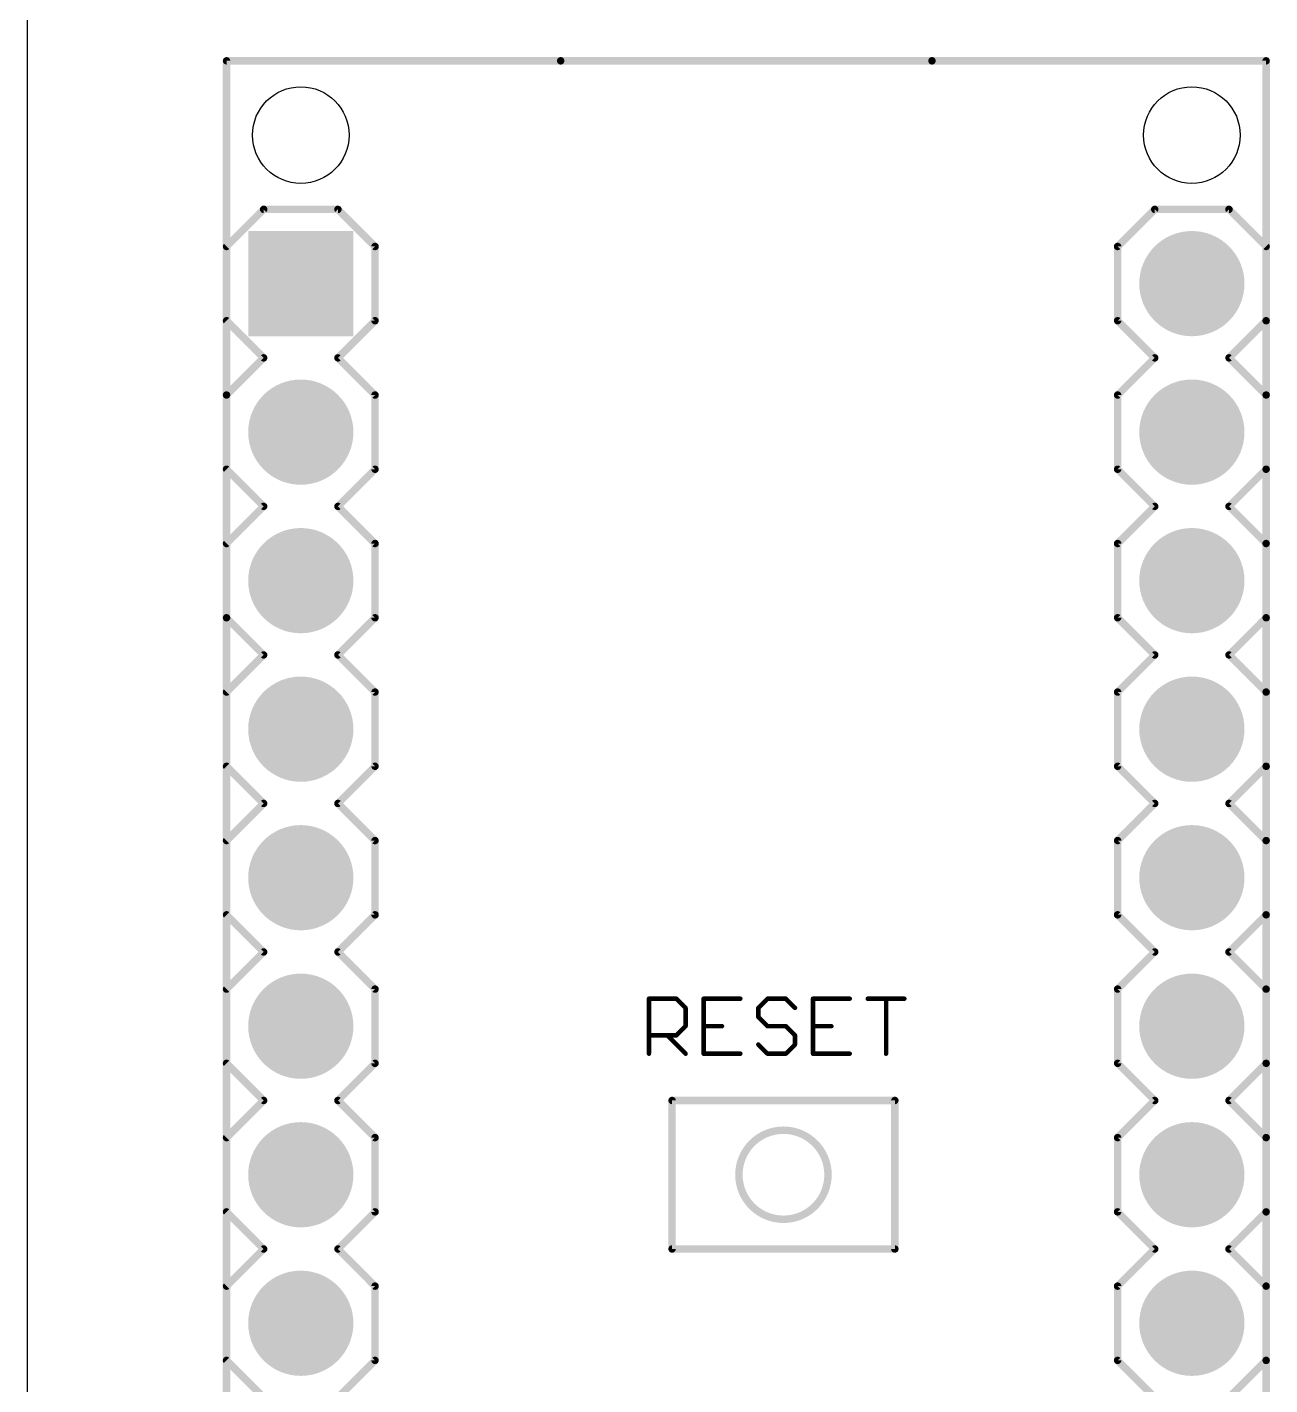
# Model space of a CAD drawing. Extents: x 0 to 61.3, y -0.5 to 69.
# Drawn here: x 0 to 21.25, y 21.39 to 44.61 of the extents above; entities that cross this region are included whole.
import ezdxf

# ---------------------------------------------------------------- set-up
doc = ezdxf.new("R2010")
doc.units = 0
for name, color, linetype in [('17', 82, 'CONTINUOUS'), ('20', 7, 'CONTINUOUS'), ('21', 253, 'CONTINUOUS')]:
    doc.layers.add(name, color=color, linetype=linetype)

# ---------------------------------------------------------------- blocks, each defined once
blk = doc.blocks.new('SQUAREP')
blk.add_solid([(-0.5, -0.5), (0.5, -0.5), (-0.5, 0.5), (0.5, 0.5)])
blk = doc.blocks.new('ROUNDP')
at = {"const_width": 0.5}
blk.add_lwpolyline([(0, -0.25, 1), (0, 0.25, 1), (0, -0.25)], format="xyb", dxfattribs=at)

msp = doc.modelspace()

# ---------------------------------------------------------------- linework, layer by layer
at = {"layer": '20'}
msp.add_line((0, 69), (0, 0), dxfattribs=at)
for centre in [(4.68, 42.76), (19.92, 42.76)]:
    msp.add_circle(centre, 0.8255, dxfattribs=at)
at = {"layer": '21'}
for points, const_width in [([(3.4418, 44.03, 1), (3.3782, 44.03)], 0.0635), ([(3.41, 44.0618, 1), (3.41, 43.9982)], 0.0635), ([(9.125, 44.0618, 1), (9.125, 43.9982)], 0.0635), ([(9.125, 43.9982, 1), (9.125, 44.0618)], 0.0635), ([(15.475, 44.0618, 1), (15.475, 43.9982)], 0.0635), ([(15.475, 43.9982, 1), (15.475, 44.0618)], 0.0635), ([(21.2218, 44.03, 1), (21.1583, 44.03)], 0.0635), ([(21.19, 43.9982, 1), (21.19, 44.0618)], 0.0635), ([(4.045, 41.5218, 1), (4.045, 41.4582)], 0.0635), ([(4.0675, 41.4675, 1), (4.0225, 41.5125)], 0.0635), ([(5.3375, 41.5125, 1), (5.2925, 41.4675)], 0.0635), ([(5.315, 41.4582, 1), (5.315, 41.5218)], 0.0635), ([(19.285, 41.5218, 1), (19.285, 41.4582)], 0.0635), ([(19.3075, 41.4675, 1), (19.2625, 41.5125)], 0.0635), ([(20.5775, 41.5125, 1), (20.5325, 41.4675)], 0.0635), ([(20.555, 41.4582, 1), (20.555, 41.5218)], 0.0635), ([(3.3875, 40.8775, 1), (3.4325, 40.8325)], 0.0635), ([(5.9817, 40.855, 1), (5.9183, 40.855)], 0.0635), ([(5.9275, 40.8325, 1), (5.9725, 40.8775)], 0.0635), ([(18.6275, 40.8775, 1), (18.6725, 40.8325)], 0.0635), ([(18.6818, 40.855, 1), (18.6183, 40.855)], 0.0635), ([(21.1675, 40.8325, 1), (21.2125, 40.8775)], 0.0635), ([(3.4325, 39.6075, 1), (3.3875, 39.5625)], 0.0635), ([(5.9183, 39.585, 1), (5.9817, 39.585)], 0.0635), ([(5.9725, 39.5625, 1), (5.9275, 39.6075)], 0.0635), ([(18.6725, 39.6075, 1), (18.6275, 39.5625)], 0.0635), ([(18.6183, 39.585, 1), (18.6818, 39.585)], 0.0635), ([(21.2218, 39.585, 1), (21.1583, 39.585)], 0.0635), ([(21.1583, 39.585, 1), (21.2218, 39.585)], 0.0635), ([(21.2125, 39.5625, 1), (21.1675, 39.6075)], 0.0635), ([(4.0675, 38.9275, 1), (4.0225, 38.9725)], 0.0635), ([(5.3375, 38.9725, 1), (5.2925, 38.9275)], 0.0635), ([(19.3075, 38.9275, 1), (19.2625, 38.9725)], 0.0635), ([(20.5775, 38.9725, 1), (20.5325, 38.9275)], 0.0635), ([(4.0225, 38.9275, 1), (4.0675, 38.9725)], 0.0635), ([(5.2925, 38.9725, 1), (5.3375, 38.9275)], 0.0635), ([(19.2625, 38.9275, 1), (19.3075, 38.9725)], 0.0635), ([(20.5325, 38.9725, 1), (20.5775, 38.9275)], 0.0635), ([(3.4418, 38.315, 1), (3.3782, 38.315)], 0.0635), ([(3.3875, 38.3375, 1), (3.4325, 38.2925)], 0.0635), ([(3.3782, 38.315, 1), (3.4418, 38.315)], 0.0635), ([(5.9817, 38.315, 1), (5.9183, 38.315)], 0.0635), ([(5.9275, 38.2925, 1), (5.9725, 38.3375)], 0.0635), ([(18.6275, 38.3375, 1), (18.6725, 38.2925)], 0.0635), ([(18.6818, 38.315, 1), (18.6183, 38.315)], 0.0635), ([(21.2218, 38.315, 1), (21.1583, 38.315)], 0.0635), ([(21.1583, 38.315, 1), (21.2218, 38.315)], 0.0635), ([(21.1675, 38.2925, 1), (21.2125, 38.3375)], 0.0635), ([(3.4325, 37.0675, 1), (3.3875, 37.0225)], 0.0635), ([(5.9183, 37.045, 1), (5.9817, 37.045)], 0.0635), ([(5.9725, 37.0225, 1), (5.9275, 37.0675)], 0.0635), ([(18.6725, 37.0675, 1), (18.6275, 37.0225)], 0.0635), ([(18.6183, 37.045, 1), (18.6818, 37.045)], 0.0635), ([(21.2218, 37.045, 1), (21.1583, 37.045)], 0.0635), ([(21.1583, 37.045, 1), (21.2218, 37.045)], 0.0635), ([(21.2125, 37.0225, 1), (21.1675, 37.0675)], 0.0635), ([(4.0225, 36.3875, 1), (4.0675, 36.4325)], 0.0635), ([(4.0675, 36.3875, 1), (4.0225, 36.4325)], 0.0635), ([(5.3375, 36.4325, 1), (5.2925, 36.3875)], 0.0635), ([(5.2925, 36.4325, 1), (5.3375, 36.3875)], 0.0635), ([(19.2625, 36.3875, 1), (19.3075, 36.4325)], 0.0635), ([(19.3075, 36.3875, 1), (19.2625, 36.4325)], 0.0635), ([(20.5775, 36.4325, 1), (20.5325, 36.3875)], 0.0635), ([(20.5325, 36.4325, 1), (20.5775, 36.3875)], 0.0635), ([(3.3875, 35.7975, 1), (3.4325, 35.7525)], 0.0635), ([(5.9817, 35.775, 1), (5.9183, 35.775)], 0.0635), ([(5.9275, 35.7525, 1), (5.9725, 35.7975)], 0.0635), ([(18.6275, 35.7975, 1), (18.6725, 35.7525)], 0.0635), ([(18.6818, 35.775, 1), (18.6183, 35.775)], 0.0635), ([(21.2218, 35.775, 1), (21.1583, 35.775)], 0.0635), ([(21.1583, 35.775, 1), (21.2218, 35.775)], 0.0635), ([(21.1675, 35.7525, 1), (21.2125, 35.7975)], 0.0635), ([(3.4418, 34.505, 1), (3.3782, 34.505)], 0.0635), ([(3.4325, 34.5275, 1), (3.3875, 34.4825)], 0.0635), ([(3.3782, 34.505, 1), (3.4418, 34.505)], 0.0635), ([(5.9183, 34.505, 1), (5.9817, 34.505)], 0.0635), ([(5.9725, 34.4825, 1), (5.9275, 34.5275)], 0.0635), ([(18.6725, 34.5275, 1), (18.6275, 34.4825)], 0.0635), ([(18.6183, 34.505, 1), (18.6818, 34.505)], 0.0635), ([(21.2218, 34.505, 1), (21.1583, 34.505)], 0.0635), ([(21.1583, 34.505, 1), (21.2218, 34.505)], 0.0635), ([(21.2125, 34.4825, 1), (21.1675, 34.5275)], 0.0635), ([(4.0675, 33.8475, 1), (4.0225, 33.8925)], 0.0635), ([(4.0225, 33.8475, 1), (4.0675, 33.8925)], 0.0635), ([(5.3375, 33.8925, 1), (5.2925, 33.8475)], 0.0635), ([(5.2925, 33.8925, 1), (5.3375, 33.8475)], 0.0635), ([(19.3075, 33.8475, 1), (19.2625, 33.8925)], 0.0635), ([(19.2625, 33.8475, 1), (19.3075, 33.8925)], 0.0635), ([(20.5775, 33.8925, 1), (20.5325, 33.8475)], 0.0635), ([(20.5325, 33.8925, 1), (20.5775, 33.8475)], 0.0635), ([(3.3875, 33.2575, 1), (3.4325, 33.2125)], 0.0635), ([(5.9817, 33.235, 1), (5.9183, 33.235)], 0.0635), ([(5.9275, 33.2125, 1), (5.9725, 33.2575)], 0.0635), ([(18.6275, 33.2575, 1), (18.6725, 33.2125)], 0.0635), ([(18.6818, 33.235, 1), (18.6183, 33.235)], 0.0635), ([(21.2218, 33.235, 1), (21.1583, 33.235)], 0.0635), ([(21.1583, 33.235, 1), (21.2218, 33.235)], 0.0635), ([(21.1675, 33.2125, 1), (21.2125, 33.2575)], 0.0635), ([(3.4325, 31.9875, 1), (3.3875, 31.9425)], 0.0635), ([(5.9183, 31.965, 1), (5.9817, 31.965)], 0.0635), ([(5.9725, 31.9425, 1), (5.9275, 31.9875)], 0.0635), ([(18.6725, 31.9875, 1), (18.6275, 31.9425)], 0.0635), ([(18.6183, 31.965, 1), (18.6818, 31.965)], 0.0635), ([(21.2218, 31.965, 1), (21.1583, 31.965)], 0.0635), ([(21.1583, 31.965, 1), (21.2218, 31.965)], 0.0635), ([(21.2125, 31.9425, 1), (21.1675, 31.9875)], 0.0635), ([(4.0225, 31.3075, 1), (4.0675, 31.3525)], 0.0635), ([(4.0675, 31.3075, 1), (4.0225, 31.3525)], 0.0635), ([(5.3375, 31.3525, 1), (5.2925, 31.3075)], 0.0635), ([(5.2925, 31.3525, 1), (5.3375, 31.3075)], 0.0635), ([(19.3075, 31.3075, 1), (19.2625, 31.3525)], 0.0635), ([(19.2625, 31.3075, 1), (19.3075, 31.3525)], 0.0635), ([(20.5775, 31.3525, 1), (20.5325, 31.3075)], 0.0635), ([(20.5325, 31.3525, 1), (20.5775, 31.3075)], 0.0635), ([(3.3875, 30.7175, 1), (3.4325, 30.6725)], 0.0635), ([(5.9817, 30.695, 1), (5.9183, 30.695)], 0.0635), ([(5.9275, 30.6725, 1), (5.9725, 30.7175)], 0.0635), ([(18.6275, 30.7175, 1), (18.6725, 30.6725)], 0.0635), ([(18.6818, 30.695, 1), (18.6183, 30.695)], 0.0635), ([(21.2218, 30.695, 1), (21.1583, 30.695)], 0.0635), ([(21.1583, 30.695, 1), (21.2218, 30.695)], 0.0635), ([(21.1675, 30.6725, 1), (21.2125, 30.7175)], 0.0635), ([(3.4325, 29.4475, 1), (3.3875, 29.4025)], 0.0635), ([(5.9725, 29.4025, 1), (5.9275, 29.4475)], 0.0635), ([(18.6725, 29.4475, 1), (18.6275, 29.4025)], 0.0635), ([(21.2218, 29.425, 1), (21.1583, 29.425)], 0.0635), ([(21.2125, 29.4025, 1), (21.1675, 29.4475)], 0.0635), ([(5.9183, 29.425, 1), (5.9817, 29.425)], 0.0635), ([(18.6183, 29.425, 1), (18.6818, 29.425)], 0.0635), ([(21.1583, 29.425, 1), (21.2218, 29.425)], 0.0635), ([(4.0675, 28.7675, 1), (4.0225, 28.8125)], 0.0635), ([(4.0225, 28.7675, 1), (4.0675, 28.8125)], 0.0635), ([(5.3375, 28.8125, 1), (5.2925, 28.7675)], 0.0635), ([(5.2925, 28.8125, 1), (5.3375, 28.7675)], 0.0635), ([(19.3075, 28.7675, 1), (19.2625, 28.8125)], 0.0635), ([(19.2625, 28.7675, 1), (19.3075, 28.8125)], 0.0635), ([(20.5775, 28.8125, 1), (20.5325, 28.7675)], 0.0635), ([(20.5325, 28.8125, 1), (20.5775, 28.7675)], 0.0635), ([(3.3875, 28.1775, 1), (3.4325, 28.1325)], 0.0635), ([(5.9817, 28.155, 1), (5.9183, 28.155)], 0.0635), ([(5.9275, 28.1325, 1), (5.9725, 28.1775)], 0.0635), ([(18.6275, 28.1775, 1), (18.6725, 28.1325)], 0.0635), ([(18.6818, 28.155, 1), (18.6183, 28.155)], 0.0635), ([(21.2218, 28.155, 1), (21.1583, 28.155)], 0.0635), ([(21.1583, 28.155, 1), (21.2218, 28.155)], 0.0635), ([(21.1675, 28.1325, 1), (21.2125, 28.1775)], 0.0635), ([(10.6533, 27.9907, 1), (10.6152, 27.9907)], 0.0381), ([(10.6343, 28.0098, 1), (10.6343, 27.9717)], 0.0381), ([(11.1181, 28.0042, 1), (11.0911, 27.9772)], 0.0381), ([(11.1046, 27.9717, 1), (11.1046, 28.0098)], 0.0381), ([(11.2804, 27.8339, 1), (11.2423, 27.8339)], 0.0381), ([(11.2479, 27.8205, 1), (11.2748, 27.8474)], 0.0381), ([(11.5698, 28.0098, 1), (11.5698, 27.9717)], 0.0381), ([(11.5889, 27.9907, 1), (11.5508, 27.9907)], 0.0381), ([(12.1969, 27.9717, 1), (12.1969, 28.0098)], 0.0381), ([(12.5244, 27.8339, 1), (12.4863, 27.8339)], 0.0381), ([(12.4919, 27.8474, 1), (12.5188, 27.8205)], 0.0381), ([(12.6621, 28.0098, 1), (12.6621, 27.9717)], 0.0381), ([(12.6756, 27.9772, 1), (12.6486, 28.0042)], 0.0381), ([(12.9891, 28.0042, 1), (12.9622, 27.9772)], 0.0381), ([(12.9756, 27.9717, 1), (12.9756, 28.0098)], 0.0381), ([(13.1189, 27.8205, 1), (13.1459, 27.8474)], 0.0381), ([(13.4599, 27.9907, 1), (13.4218, 27.9907)], 0.0381), ([(13.4409, 28.0098, 1), (13.4409, 27.9717)], 0.0381), ([(14.0679, 27.9717, 1), (14.0679, 28.0098)], 0.0381), ([(14.3764, 28.0098, 1), (14.3764, 27.9717)], 0.0381), ([(14.709, 27.9907, 1), (14.6709, 27.9907)], 0.0381), ([(15.0034, 27.9717, 1), (15.0034, 28.0098)], 0.0381), ([(12.4863, 27.6772, 1), (12.5244, 27.6772)], 0.0381), ([(12.5188, 27.6906, 1), (12.4919, 27.6637)], 0.0381), ([(10.6343, 27.3827, 1), (10.6343, 27.3446)], 0.0381), ([(10.9613, 27.3771, 1), (10.9344, 27.3502)], 0.0381), ([(11.1046, 27.3446, 1), (11.1046, 27.3827)], 0.0381), ([(11.2423, 27.5204, 1), (11.2804, 27.5204)], 0.0381), ([(11.2748, 27.5069, 1), (11.2479, 27.5339)], 0.0381), ([(11.5698, 27.5395, 1), (11.5698, 27.5014)], 0.0381), ([(11.8834, 27.5014, 1), (11.8834, 27.5395)], 0.0381), ([(12.6621, 27.5395, 1), (12.6621, 27.5014)], 0.0381), ([(12.6486, 27.5069, 1), (12.6756, 27.5339)], 0.0381), ([(12.9891, 27.5339, 1), (12.9622, 27.5069)], 0.0381), ([(12.9756, 27.5014, 1), (12.9756, 27.5395)], 0.0381), ([(13.1515, 27.3636, 1), (13.1134, 27.3636)], 0.0381), ([(13.4409, 27.5395, 1), (13.4409, 27.5014)], 0.0381), ([(13.7544, 27.5014, 1), (13.7544, 27.5395)], 0.0381), ([(11.0911, 27.3771, 1), (11.1181, 27.3502)], 0.0381), ([(12.5188, 27.2203, 1), (12.4919, 27.1934)], 0.0381), ([(13.1134, 27.2069, 1), (13.1515, 27.2069)], 0.0381), ([(13.1189, 27.3502, 1), (13.1459, 27.3771)], 0.0381), ([(13.1459, 27.1934, 1), (13.1189, 27.2203)], 0.0381), ([(3.4325, 26.9075, 1), (3.3875, 26.8625)], 0.0635), ([(5.9725, 26.8625, 1), (5.9275, 26.9075)], 0.0635), ([(10.6152, 27.0501, 1), (10.6533, 27.0501)], 0.0381), ([(11.2479, 27.0366, 1), (11.2748, 27.0636)], 0.0381), ([(11.5698, 27.0692, 1), (11.5698, 27.0311)], 0.0381), ([(11.5508, 27.0501, 1), (11.5889, 27.0501)], 0.0381), ([(12.1969, 27.0311, 1), (12.1969, 27.0692)], 0.0381), ([(12.6621, 27.0692, 1), (12.6621, 27.0311)], 0.0381), ([(12.6486, 27.0366, 1), (12.6756, 27.0636)], 0.0381), ([(12.9622, 27.0636, 1), (12.9891, 27.0366)], 0.0381), ([(12.9756, 27.0311, 1), (12.9756, 27.0692)], 0.0381), ([(13.4218, 27.0501, 1), (13.4599, 27.0501)], 0.0381), ([(13.4409, 27.0692, 1), (13.4409, 27.0311)], 0.0381), ([(14.0679, 27.0311, 1), (14.0679, 27.0692)], 0.0381), ([(14.6709, 27.0501, 1), (14.709, 27.0501)], 0.0381), ([(18.6725, 26.9075, 1), (18.6275, 26.8625)], 0.0635), ([(21.2218, 26.885, 1), (21.1583, 26.885)], 0.0635), ([(21.2125, 26.8625, 1), (21.1675, 26.9075)], 0.0635), ([(5.9183, 26.885, 1), (5.9817, 26.885)], 0.0635), ([(18.6183, 26.885, 1), (18.6818, 26.885)], 0.0635), ([(21.1583, 26.885, 1), (21.2218, 26.885)], 0.0635), ([(4.0675, 26.2275, 1), (4.0225, 26.2725)], 0.0635), ([(4.0225, 26.2275, 1), (4.0675, 26.2725)], 0.0635), ([(5.3375, 26.2725, 1), (5.2925, 26.2275)], 0.0635), ([(5.2925, 26.2725, 1), (5.3375, 26.2275)], 0.0635), ([(11.0618, 26.25, 1), (10.9983, 26.25)], 0.0635), ([(11.03, 26.2817, 1), (11.03, 26.2183)], 0.0635), ([(14.8718, 26.25, 1), (14.8082, 26.25)], 0.0635), ([(14.84, 26.2183, 1), (14.84, 26.2817)], 0.0635), ([(19.3075, 26.2275, 1), (19.2625, 26.2725)], 0.0635), ([(19.2625, 26.2275, 1), (19.3075, 26.2725)], 0.0635), ([(20.5775, 26.2725, 1), (20.5325, 26.2275)], 0.0635), ([(20.5325, 26.2725, 1), (20.5775, 26.2275)], 0.0635), ([(12.935, 24.218, 1), (12.935, 25.742, 1), (12.935, 24.218)], 0.127), ([(3.3875, 25.6375, 1), (3.4325, 25.5925)], 0.0635), ([(5.9817, 25.615, 1), (5.9183, 25.615)], 0.0635), ([(5.9275, 25.5925, 1), (5.9725, 25.6375)], 0.0635), ([(18.6275, 25.6375, 1), (18.6725, 25.5925)], 0.0635), ([(18.6818, 25.615, 1), (18.6183, 25.615)], 0.0635), ([(21.2218, 25.615, 1), (21.1583, 25.615)], 0.0635), ([(21.1583, 25.615, 1), (21.2218, 25.615)], 0.0635), ([(21.1675, 25.5925, 1), (21.2125, 25.6375)], 0.0635), ([(3.4325, 24.3675, 1), (3.3875, 24.3225)], 0.0635), ([(5.9725, 24.3225, 1), (5.9275, 24.3675)], 0.0635), ([(18.6725, 24.3675, 1), (18.6275, 24.3225)], 0.0635), ([(21.2218, 24.345, 1), (21.1583, 24.345)], 0.0635), ([(21.2125, 24.3225, 1), (21.1675, 24.3675)], 0.0635), ([(5.9183, 24.345, 1), (5.9817, 24.345)], 0.0635), ([(18.6183, 24.345, 1), (18.6818, 24.345)], 0.0635), ([(21.1583, 24.345, 1), (21.2218, 24.345)], 0.0635), ([(4.0675, 23.6875, 1), (4.0225, 23.7325)], 0.0635), ([(4.0225, 23.6875, 1), (4.0675, 23.7325)], 0.0635), ([(5.3375, 23.7325, 1), (5.2925, 23.6875)], 0.0635), ([(5.2925, 23.7325, 1), (5.3375, 23.6875)], 0.0635), ([(11.03, 23.7417, 1), (11.03, 23.6783)], 0.0635), ([(10.9983, 23.71, 1), (11.0618, 23.71)], 0.0635), ([(14.8082, 23.71, 1), (14.8718, 23.71)], 0.0635), ([(14.84, 23.6783, 1), (14.84, 23.7417)], 0.0635), ([(19.3075, 23.6875, 1), (19.2625, 23.7325)], 0.0635), ([(19.2625, 23.6875, 1), (19.3075, 23.7325)], 0.0635), ([(20.5775, 23.7325, 1), (20.5325, 23.6875)], 0.0635), ([(20.5325, 23.7325, 1), (20.5775, 23.6875)], 0.0635), ([(3.3875, 23.0975, 1), (3.4325, 23.0525)], 0.0635), ([(5.9817, 23.075, 1), (5.9183, 23.075)], 0.0635), ([(5.9275, 23.0525, 1), (5.9725, 23.0975)], 0.0635), ([(18.6275, 23.0975, 1), (18.6725, 23.0525)], 0.0635), ([(18.6818, 23.075, 1), (18.6183, 23.075)], 0.0635), ([(21.2218, 23.075, 1), (21.1583, 23.075)], 0.0635), ([(21.1583, 23.075, 1), (21.2218, 23.075)], 0.0635), ([(21.1675, 23.0525, 1), (21.2125, 23.0975)], 0.0635), ([(3.4325, 21.8275, 1), (3.3875, 21.7825)], 0.0635), ([(5.9183, 21.805, 1), (5.9817, 21.805)], 0.0635), ([(5.9725, 21.7825, 1), (5.9275, 21.8275)], 0.0635), ([(18.6725, 21.8275, 1), (18.6275, 21.7825)], 0.0635), ([(18.6183, 21.805, 1), (18.6818, 21.805)], 0.0635), ([(21.2218, 21.805, 1), (21.1583, 21.805)], 0.0635), ([(21.1583, 21.805, 1), (21.2218, 21.805)], 0.0635), ([(21.2125, 21.7825, 1), (21.1675, 21.8275)], 0.0635)]:
    msp.add_lwpolyline(points, format="xyb", dxfattribs=dict(at, const_width=const_width))
for points, const_width in [([(3.41, 44.03), (3.41, 38.315)], 0.127), ([(3.41, 44.03), (9.125, 44.03)], 0.127), ([(9.125, 44.03), (15.475, 44.03)], 0.127), ([(15.475, 44.03), (21.19, 44.03)], 0.127), ([(21.19, 44.03), (21.19, 39.585)], 0.127), ([(4.045, 41.49), (3.41, 40.855)], 0.127), ([(4.045, 41.49), (5.315, 41.49)], 0.127), ([(5.95, 40.855), (5.315, 41.49)], 0.127), ([(19.285, 41.49), (18.65, 40.855)], 0.127), ([(19.285, 41.49), (20.555, 41.49)], 0.127), ([(21.19, 40.855), (20.555, 41.49)], 0.127), ([(5.95, 39.585), (5.95, 40.855)], 0.127), ([(18.65, 39.585), (18.65, 40.855)], 0.127), ([(3.41, 39.585), (4.045, 38.95)], 0.127), ([(5.315, 38.95), (5.95, 39.585)], 0.127), ([(19.285, 38.95), (18.65, 39.585)], 0.127), ([(21.19, 39.585), (20.555, 38.95)], 0.127), ([(21.19, 38.315), (21.19, 39.585)], 0.127), ([(4.045, 38.95), (3.41, 38.315)], 0.127), ([(5.95, 38.315), (5.315, 38.95)], 0.127), ([(18.65, 38.315), (19.285, 38.95)], 0.127), ([(20.555, 38.95), (21.19, 38.315)], 0.127), ([(3.41, 38.315), (3.41, 34.505)], 0.127), ([(5.95, 37.045), (5.95, 38.315)], 0.127), ([(18.65, 37.045), (18.65, 38.315)], 0.127), ([(21.19, 37.045), (21.19, 38.315)], 0.127), ([(3.41, 37.045), (4.045, 36.41)], 0.127), ([(5.315, 36.41), (5.95, 37.045)], 0.127), ([(19.285, 36.41), (18.65, 37.045)], 0.127), ([(20.555, 36.41), (21.19, 37.045)], 0.127), ([(21.19, 35.775), (21.19, 37.045)], 0.127), ([(4.045, 36.41), (3.41, 35.775)], 0.127), ([(5.95, 35.775), (5.315, 36.41)], 0.127), ([(18.65, 35.775), (19.285, 36.41)], 0.127), ([(21.19, 35.775), (20.555, 36.41)], 0.127), ([(5.95, 34.505), (5.95, 35.775)], 0.127), ([(18.65, 34.505), (18.65, 35.775)], 0.127), ([(21.19, 34.505), (21.19, 35.775)], 0.127), ([(3.41, 34.505), (3.41, 17.995)], 0.127), ([(4.045, 33.87), (3.41, 34.505)], 0.127), ([(5.315, 33.87), (5.95, 34.505)], 0.127), ([(19.285, 33.87), (18.65, 34.505)], 0.127), ([(20.555, 33.87), (21.19, 34.505)], 0.127), ([(21.19, 33.235), (21.19, 34.505)], 0.127), ([(4.045, 33.87), (3.41, 33.235)], 0.127), ([(5.95, 33.235), (5.315, 33.87)], 0.127), ([(18.65, 33.235), (19.285, 33.87)], 0.127), ([(21.19, 33.235), (20.555, 33.87)], 0.127), ([(5.95, 31.965), (5.95, 33.235)], 0.127), ([(18.65, 31.965), (18.65, 33.235)], 0.127), ([(21.19, 31.965), (21.19, 33.235)], 0.127), ([(3.41, 31.965), (4.045, 31.33)], 0.127), ([(5.315, 31.33), (5.95, 31.965)], 0.127), ([(19.285, 31.33), (18.65, 31.965)], 0.127), ([(20.555, 31.33), (21.19, 31.965)], 0.127), ([(21.19, 30.695), (21.19, 31.965)], 0.127), ([(4.045, 31.33), (3.41, 30.695)], 0.127), ([(5.95, 30.695), (5.315, 31.33)], 0.127), ([(18.65, 30.695), (19.285, 31.33)], 0.127), ([(21.19, 30.695), (20.555, 31.33)], 0.127), ([(5.95, 29.425), (5.95, 30.695)], 0.127), ([(18.65, 29.425), (18.65, 30.695)], 0.127), ([(21.19, 29.425), (21.19, 30.695)], 0.127), ([(3.41, 29.425), (4.045, 28.79)], 0.127), ([(5.315, 28.79), (5.95, 29.425)], 0.127), ([(19.285, 28.79), (18.65, 29.425)], 0.127), ([(20.555, 28.79), (21.19, 29.425)], 0.127), ([(21.19, 28.155), (21.19, 29.425)], 0.127), ([(4.045, 28.79), (3.41, 28.155)], 0.127), ([(5.95, 28.155), (5.315, 28.79)], 0.127), ([(18.65, 28.155), (19.285, 28.79)], 0.127), ([(21.19, 28.155), (20.555, 28.79)], 0.127), ([(5.95, 26.885), (5.95, 28.155)], 0.127), ([(18.65, 26.885), (18.65, 28.155)], 0.127), ([(21.19, 26.885), (21.19, 28.155)], 0.127), ([(10.6343, 27.0501), (10.6343, 27.9907)], 0.0762), ([(10.6343, 27.9907), (11.1046, 27.9907)], 0.0762), ([(11.1046, 27.9907), (11.2614, 27.8339)], 0.0762), ([(11.2614, 27.8339), (11.2614, 27.5204)], 0.0762), ([(12.1969, 27.9907), (11.5698, 27.9907)], 0.0762), ([(11.5698, 27.9907), (11.5698, 27.0501)], 0.0762), ([(12.6621, 27.9907), (12.5053, 27.8339)], 0.0762), ([(12.5053, 27.8339), (12.5053, 27.6772)], 0.0762), ([(12.9756, 27.9907), (12.6621, 27.9907)], 0.0762), ([(13.1324, 27.8339), (12.9756, 27.9907)], 0.0762), ([(14.0679, 27.9907), (13.4409, 27.9907)], 0.0762), ([(13.4409, 27.9907), (13.4409, 27.0501)], 0.0762), ([(14.3764, 27.9907), (15.0034, 27.9907)], 0.0762), ([(14.6899, 27.0501), (14.6899, 27.9907)], 0.0762), ([(12.5053, 27.6772), (12.6621, 27.5204)], 0.0762), ([(11.1046, 27.3636), (10.6343, 27.3636)], 0.0762), ([(10.9478, 27.3636), (11.2614, 27.0501)], 0.0762), ([(11.2614, 27.5204), (11.1046, 27.3636)], 0.0762), ([(11.5698, 27.5204), (11.8834, 27.5204)], 0.0762), ([(12.6621, 27.5204), (12.9756, 27.5204)], 0.0762), ([(12.9756, 27.5204), (13.1324, 27.3636)], 0.0762), ([(13.1324, 27.3636), (13.1324, 27.2069)], 0.0762), ([(13.4409, 27.5204), (13.7544, 27.5204)], 0.0762), ([(12.6621, 27.0501), (12.5053, 27.2069)], 0.0762), ([(13.1324, 27.2069), (12.9756, 27.0501)], 0.0762), ([(3.41, 26.885), (4.045, 26.25)], 0.127), ([(5.315, 26.25), (5.95, 26.885)], 0.127), ([(11.5698, 27.0501), (12.1969, 27.0501)], 0.0762), ([(12.9756, 27.0501), (12.6621, 27.0501)], 0.0762), ([(13.4409, 27.0501), (14.0679, 27.0501)], 0.0762), ([(19.285, 26.25), (18.65, 26.885)], 0.127), ([(20.555, 26.25), (21.19, 26.885)], 0.127), ([(21.19, 25.615), (21.19, 26.885)], 0.127), ([(4.045, 26.25), (3.41, 25.615)], 0.127), ([(5.95, 25.615), (5.315, 26.25)], 0.127), ([(14.84, 26.25), (11.03, 26.25)], 0.127), ([(11.03, 26.25), (11.03, 23.71)], 0.127), ([(14.84, 23.71), (14.84, 26.25)], 0.127), ([(18.65, 25.615), (19.285, 26.25)], 0.127), ([(21.19, 25.615), (20.555, 26.25)], 0.127), ([(5.95, 24.345), (5.95, 25.615)], 0.127), ([(18.65, 24.345), (18.65, 25.615)], 0.127), ([(21.19, 24.345), (21.19, 25.615)], 0.127), ([(3.41, 24.345), (4.045, 23.71)], 0.127), ([(5.315, 23.71), (5.95, 24.345)], 0.127), ([(19.285, 23.71), (18.65, 24.345)], 0.127), ([(20.555, 23.71), (21.19, 24.345)], 0.127), ([(21.19, 23.075), (21.19, 24.345)], 0.127), ([(4.045, 23.71), (3.41, 23.075)], 0.127), ([(5.95, 23.075), (5.315, 23.71)], 0.127), ([(11.03, 23.71), (14.84, 23.71)], 0.127), ([(18.65, 23.075), (19.285, 23.71)], 0.127), ([(21.19, 23.075), (20.555, 23.71)], 0.127), ([(5.95, 21.805), (5.95, 23.075)], 0.127), ([(18.65, 21.805), (18.65, 23.075)], 0.127), ([(21.19, 21.805), (21.19, 23.075)], 0.127), ([(3.41, 21.805), (4.045, 21.17)], 0.127), ([(5.315, 21.17), (5.95, 21.805)], 0.127), ([(19.285, 21.17), (18.65, 21.805)], 0.127), ([(20.555, 21.17), (21.19, 21.805)], 0.127), ([(21.19, 20.535), (21.19, 21.805)], 0.127)]:
    msp.add_lwpolyline(points, dxfattribs=dict(at, const_width=const_width))

# ---------------------------------------------------------------- block references
at = {"layer": '17', "xscale": 1.8, "yscale": 1.8, "rotation": 90}
for name, p in [('SQUAREP', (4.68, 40.22)), ('SQUAREP', (4.68, 40.22)), ('ROUNDP', (19.92, 40.22)), ('ROUNDP', (19.92, 40.22)), ('ROUNDP', (4.68, 37.68)), ('ROUNDP', (4.68, 37.68)), ('ROUNDP', (19.92, 37.68)), ('ROUNDP', (19.92, 37.68)), ('ROUNDP', (4.68, 35.14)), ('ROUNDP', (4.68, 35.14)), ('ROUNDP', (19.92, 35.14)), ('ROUNDP', (19.92, 35.14)), ('ROUNDP', (4.68, 32.6)), ('ROUNDP', (4.68, 32.6)), ('ROUNDP', (19.92, 32.6)), ('ROUNDP', (19.92, 32.6)), ('ROUNDP', (4.68, 30.06)), ('ROUNDP', (4.68, 30.06)), ('ROUNDP', (19.92, 30.06)), ('ROUNDP', (19.92, 30.06)), ('ROUNDP', (4.68, 27.52)), ('ROUNDP', (4.68, 27.52)), ('ROUNDP', (19.92, 27.52)), ('ROUNDP', (19.92, 27.52)), ('ROUNDP', (4.68, 24.98)), ('ROUNDP', (4.68, 24.98)), ('ROUNDP', (19.92, 24.98)), ('ROUNDP', (19.92, 24.98)), ('ROUNDP', (4.68, 22.44)), ('ROUNDP', (4.68, 22.44)), ('ROUNDP', (19.92, 22.44)), ('ROUNDP', (19.92, 22.44))]:
    msp.add_blockref(name, p, dxfattribs=at)

doc.saveas('drawing.dxf')
